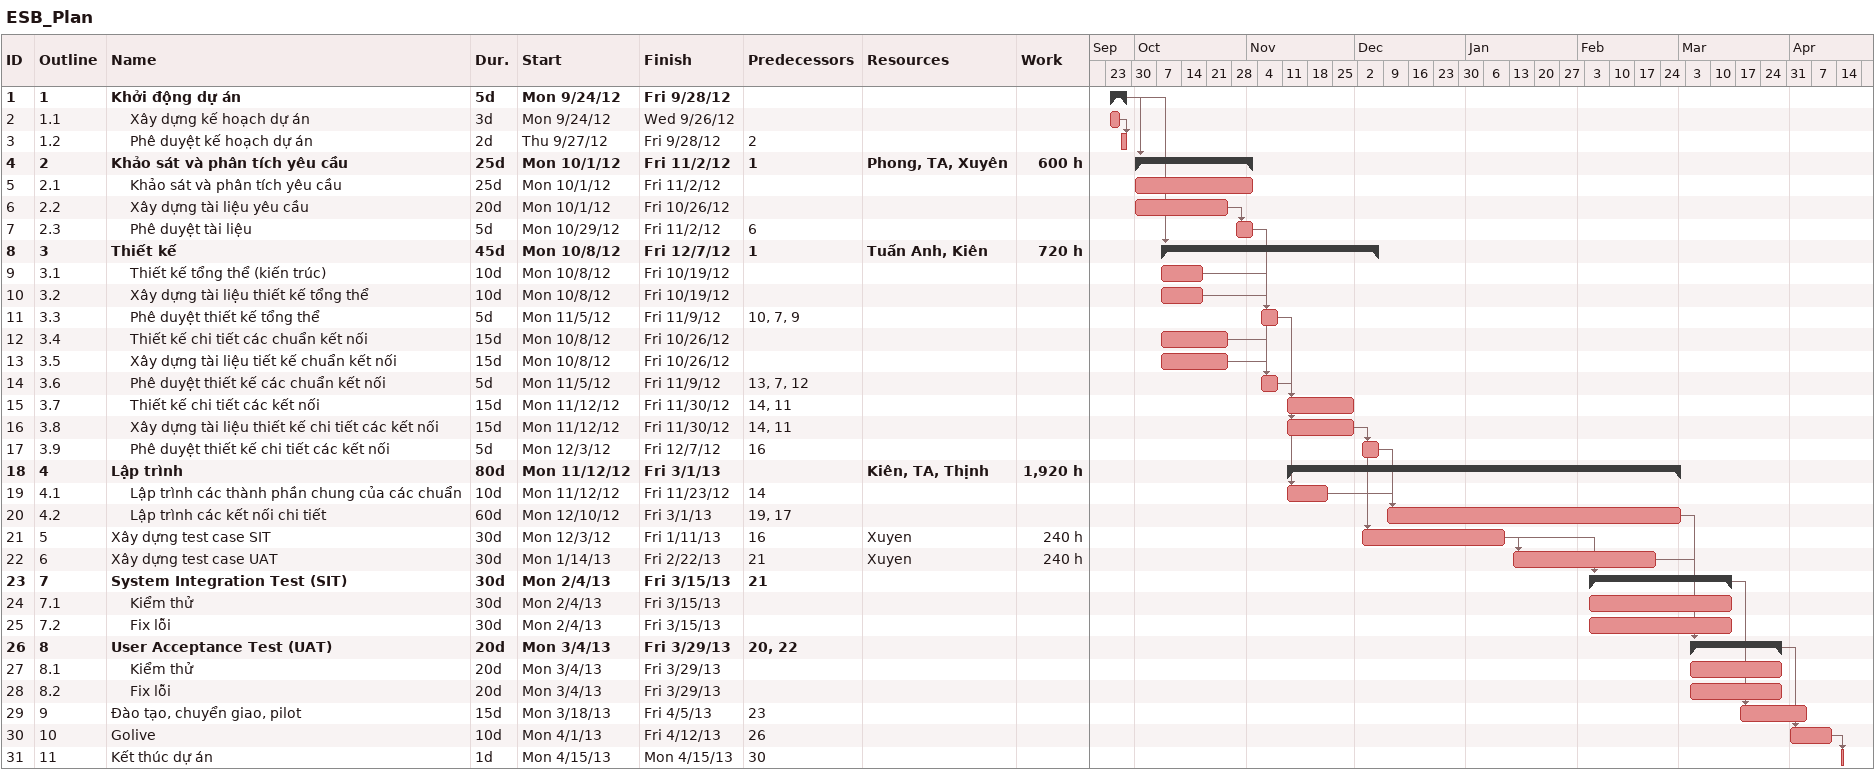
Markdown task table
ESB_Plan

| ID | WBS | Task | Duration | Start | Finish | Predecessors | Resources | Work (h) |
|---|---|---|---|---|---|---|---|---|
| 1 | 1 | **Khởi động dự án** | 5d | 2012-09-24 | 2012-09-28 |  |  |  |
| 2 | 1.1 | Xây dựng kế hoạch dự án | 3d | 2012-09-24 | 2012-09-26 |  |  |  |
| 3 | 1.2 | Phê duyệt kế hoạch dự án | 2d | 2012-09-27 | 2012-09-28 | 2 |  |  |
| 4 | 2 | **Khảo sát và phân tích yêu cầu** | 25d | 2012-10-01 | 2012-11-02 | 1 | Phong, TA, Xuyên | 600 |
| 5 | 2.1 | Khảo sát và phân tích yêu cầu | 25d | 2012-10-01 | 2012-11-02 |  |  |  |
| 6 | 2.2 | Xây dựng tài liệu yêu cầu | 20d | 2012-10-01 | 2012-10-26 |  |  |  |
| 7 | 2.3 | Phê duyệt tài liệu | 5d | 2012-10-29 | 2012-11-02 | 6 |  |  |
| 8 | 3 | **Thiết kế** | 45d | 2012-10-08 | 2012-12-07 | 1 | Tuấn Anh, Kiên | 720 |
| 9 | 3.1 | Thiết kế tổng thể (kiến trúc) | 10d | 2012-10-08 | 2012-10-19 |  |  |  |
| 10 | 3.2 | Xây dựng tài liệu thiết kế tổng thể | 10d | 2012-10-08 | 2012-10-19 |  |  |  |
| 11 | 3.3 | Phê duyệt thiết kế tổng thể | 5d | 2012-11-05 | 2012-11-09 | 10, 7, 9 |  |  |
| 12 | 3.4 | Thiết kế chi tiết các chuẩn kết nối | 15d | 2012-10-08 | 2012-10-26 |  |  |  |
| 13 | 3.5 | Xây dựng tài liệu tiết kế chuẩn kết nối | 15d | 2012-10-08 | 2012-10-26 |  |  |  |
| 14 | 3.6 | Phê duyệt thiết kế các chuẩn kết nối | 5d | 2012-11-05 | 2012-11-09 | 13, 7, 12 |  |  |
| 15 | 3.7 | Thiết kế chi tiết các kết nối | 15d | 2012-11-12 | 2012-11-30 | 14, 11 |  |  |
| 16 | 3.8 | Xây dựng tài liệu thiết kế chi tiết các kết nối | 15d | 2012-11-12 | 2012-11-30 | 14, 11 |  |  |
| 17 | 3.9 | Phê duyệt thiết kế chi tiết các kết nối | 5d | 2012-12-03 | 2012-12-07 | 16 |  |  |
| 18 | 4 | **Lập trình** | 80d | 2012-11-12 | 2013-03-01 |  | Kiên, TA, Thịnh | 1920 |
| 19 | 4.1 | Lập trình các thành phần chung của các chuẩn | 10d | 2012-11-12 | 2012-11-23 | 14 |  |  |
| 20 | 4.2 | Lập trình các kết nối chi tiết | 60d | 2012-12-10 | 2013-03-01 | 19, 17 |  |  |
| 21 | 5 | Xây dựng test case SIT | 30d | 2012-12-03 | 2013-01-11 | 16 | Xuyen | 240 |
| 22 | 6 | Xây dựng test case UAT | 30d | 2013-01-14 | 2013-02-22 | 21 | Xuyen | 240 |
| 23 | 7 | **System Integration Test (SIT)** | 30d | 2013-02-04 | 2013-03-15 | 21 |  |  |
| 24 | 7.1 | Kiểm thử | 30d | 2013-02-04 | 2013-03-15 |  |  |  |
| 25 | 7.2 | Fix lỗi | 30d | 2013-02-04 | 2013-03-15 |  |  |  |
| 26 | 8 | **User Acceptance Test (UAT)** | 20d | 2013-03-04 | 2013-03-29 | 20, 22 |  |  |
| 27 | 8.1 | Kiểm thử | 20d | 2013-03-04 | 2013-03-29 |  |  |  |
| 28 | 8.2 | Fix lỗi | 20d | 2013-03-04 | 2013-03-29 |  |  |  |
| 29 | 9 | Đào tạo, chuyển giao, pilot | 15d | 2013-03-18 | 2013-04-05 | 23 |  |  |
| 30 | 10 | Golive | 10d | 2013-04-01 | 2013-04-12 | 26 |  |  |
| 31 | 11 | Kết thúc dự án | 1d | 2013-04-15 | 2013-04-15 | 30 |  |  |
